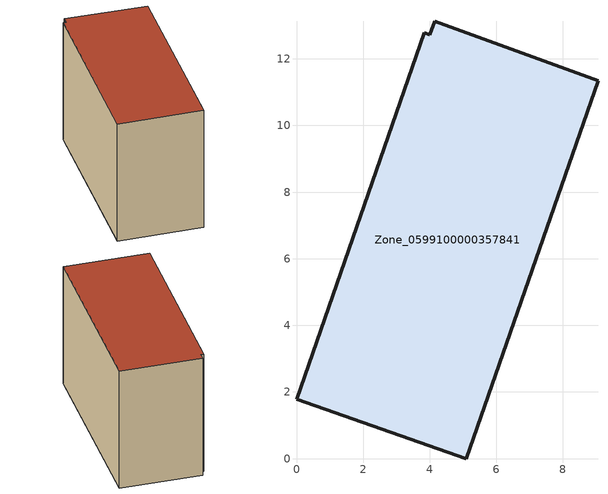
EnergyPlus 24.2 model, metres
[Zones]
Zone_0599100000357841
 floor ground (C_G): 0,1.78 3.84,12.78 4,12.72 4.15,13.12 9.05,11.35 5.1,0 z0
 wall outside (C_F): 0,1.78 5.1,0 9.05,11.35 4.15,13.12 4,12.72 3.84,12.78 0,1.78 z0:8.36
 roof outside (C_R): 3.84,12.78 0,1.78 5.1,0 9.05,11.35 4.15,13.12 4,12.72 z8.36
[BUILDING]
Pand.0599100000357841: North Axis=0; Terrain=City; Loads Convergence Tolerance Value=0.04; Temperature Convergence Tolerance Value=0.4; Solar Distribution=FullExterior; Maximum Number of Warmup Days=25; Minimum Number of Warmup Days=1
[Site:Location]
Rotterdam.The.Hague.AP_ZH_NLD Design_Conditions: Latitude=51.96; Longitude=4.45; Time Zone=1; Elevation=-4.5
[SITE:GROUNDTEMPERATURE:BUILDINGSURFACE]
18, 18, 18, 18, 18, 18, 18, 18, 18, 18, 18, 18
[MATERIAL] Thermal Absorptance=0.9; Solar Absorptance=0.7; Visible Absorptance=0.7
Name | Roughness | Thickness | Conductivity | Density | Specific Heat
G.TI.1992-2005 | MediumSmooth | 0.15 | 0.06 | 540 | 1210
F.TI.1992-2005 | Rough | 0.3 | 0.12 | 1920 | 840
R.TI.1992-2005 | MediumRough | 0.2 | 0.08 | 1500 | 1000
[CONSTRUCTION]
C_G: G.TI.1992-2005
C_F: F.TI.1992-2005
C_R: R.TI.1992-2005
[ZONE]
Zone_0599100000357841: Type=1; Multiplier=1; Ceiling Height=Autocalculate; Volume=Autocalculate; Floor Area=autocalculate; Part of Total Floor Area=Yes
[ZONEINFILTRATION:DESIGNFLOWRATE]
Infil_Zone_0599100000357841: Zone or ZoneList or Space or SpaceList=Zone_0599100000357841; Schedule=AlwaysOn; Design Flow Rate Calculation Method=Flow/Area; Flow Rate per Floor Area=0.0015; Constant Term Coefficient=1; Temperature Term Coefficient=0; Velocity Term Coefficient=0; Velocity Squared Term Coefficient=0
[HVACTEMPLATE:ZONE:IDEALLOADSAIRSYSTEM]
Zone_0599100000357841: Maximum Heating Supply Air Temperature=50; Minimum Cooling Supply Air Temperature=13; Maximum Heating Supply Air Humidity Ratio=0.0156; Minimum Cooling Supply Air Humidity Ratio=0.0077; Heating Limit=NoLimit; Cooling Limit=NoLimit; Dehumidification Control Type=ConstantSensibleHeatRatio; Cooling Sensible Heat Ratio=0.7; Dehumidification Setpoint=60; Humidification Control Type=None; Humidification Setpoint=30; Outdoor Air Method=None; Outdoor Air Flow Rate per Person=0.00944; Outdoor Air Flow Rate per Zone Floor Area=0; Outdoor Air Flow Rate per Zone=0; Demand Controlled Ventilation Type=None; Outdoor Air Economizer Type=NoEconomizer; Heat Recovery Type=None; Sensible Heat Recovery Effectiveness=0.7; Latent Heat Recovery Effectiveness=0.65
[ZONECONTROL:THERMOSTAT]
ThermostatControl_Zone_0599100000357841: Zone or ZoneList=Zone_0599100000357841; Control Type Schedule=DualSetpointControlType; Control 1=Thermostat_Zone_0599100000357841; Temperature Difference Between Cutout And Setpoint=0
[THERMOSTATSETPOINT:DUALSETPOINT]
Thermostat_Zone_0599100000357841: Heating Setpoint Temperature Schedule=HeatingSetpoint_Zone_0599100000357841; Cooling Setpoint Temperature Schedule=CoolingSetpoint_Zone_0599100000357841
[SCHEDULE:COMPACT]
HeatingSetpoint_Zone_0599100000357841: Through: 12/31, For: AllDays, Until: 24:00, 21
CoolingSetpoint_Zone_0599100000357841: Through: 12/31, For: AllDays, Until: 24:00, 24
DualSetpointControlType: Through: 12/31, For: AllDays, Until: 24:00, 4
AlwaysOn: Through: 12/31, For: AllDays, Until: 24:00, 1
